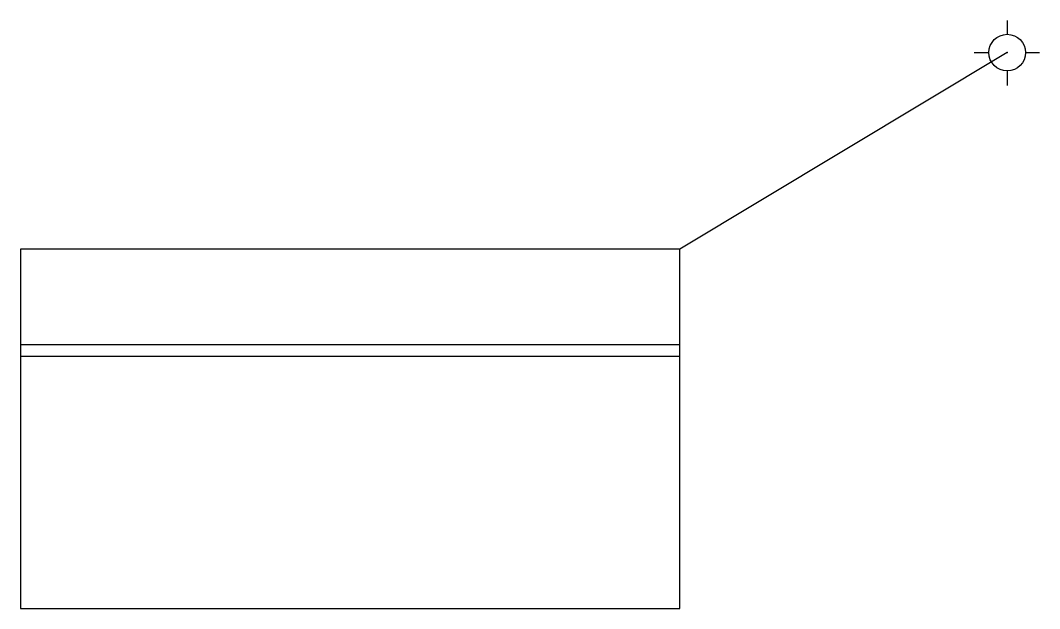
# Model space of a CAD drawing. Header units: metres. Extents: x -58.2 to 1.9, y -32.8 to 1.9.
import ezdxf

# ---------------------------------------------------------------- set-up
doc = ezdxf.new("R2010")
doc.units = ezdxf.units.M
doc.header["$MEASUREMENT"] = 0
doc.layers.add('BM', color=7, linetype='CONTINUOUS')

msp = doc.modelspace()

# ---------------------------------------------------------------- linework, layer by layer
at = {"layer": 'BM', "color": 73}
for p, q in [((0, 1.904), (0, 1.081)), ((-1.939, 0), (-1.081, 0)), ((1.081, 0), (1.911, 0)), ((0, -1.081), (0, -1.942))]:
    msp.add_line(p, q, dxfattribs=at)
at = {"layer": 'BM', "color": 3}
for points in [[(0, 0), (-19.309, -11.609)], [(-19.309, -17.241), (-58.2, -17.241)], [(-19.309, -17.945), (-58.2, -17.945)]]:
    msp.add_lwpolyline(points, dxfattribs=at)
msp.add_lwpolyline([(-19.309, -11.609), (-58.2, -11.609), (-58.2, -32.821), (-19.309, -32.821)], close=True, dxfattribs=at)
at = {"layer": 'BM', "color": 73}
msp.add_circle((0, 0), 1.081, dxfattribs=at)
at = {"layer": 'BM', "color": 76}
msp.add_point((0, 0), dxfattribs=at)

doc.saveas('drawing.dxf')
